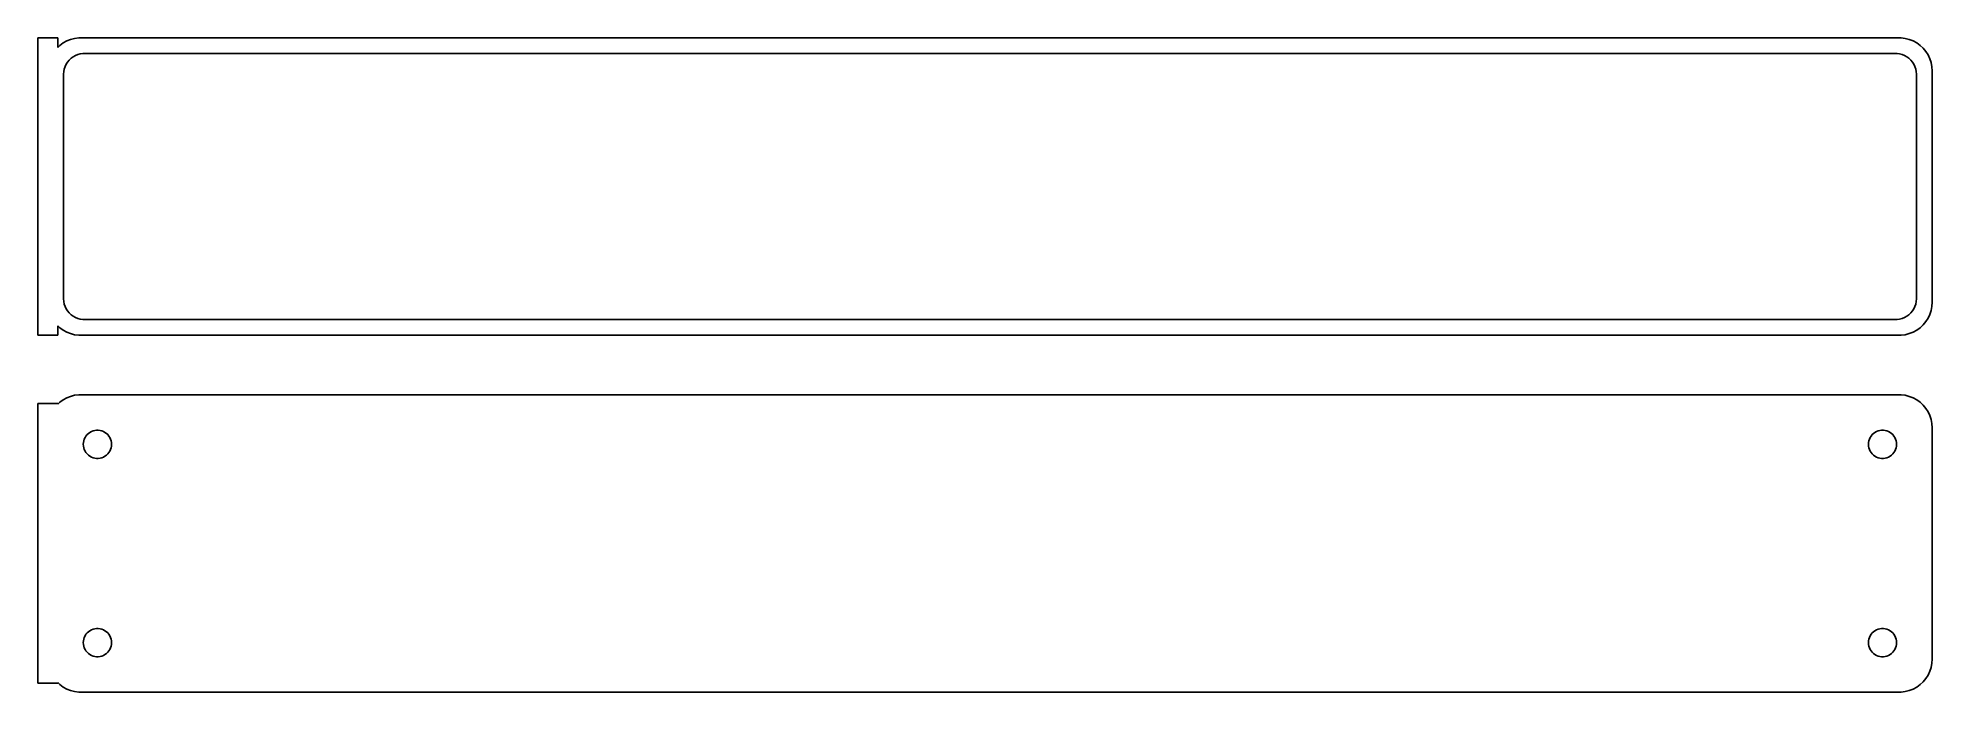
# Model space of a CAD drawing. Header units: metres. Extents: x -144 to 142, y 86 to 184.
import ezdxf

# ---------------------------------------------------------------- set-up
doc = ezdxf.new("R2010")
doc.units = ezdxf.units.M

msp = doc.modelspace()

# ---------------------------------------------------------------- linework, layer by layer
for p, q in [((-141, 184.479), (-144, 184.479)), ((-144, 184.479), (-144, 139.521)), ((-141, 183.059), (-141, 184.479)), ((-140.179, 183.722), (-140.687, 183.353)), ((-139.629, 184.024), (-140.179, 183.722)), ((-139.045, 184.255), (-139.629, 184.024)), ((-138.437, 184.411), (-139.045, 184.255)), ((-137.814, 184.49), (-138.437, 184.411)), ((137.814, 184.49), (-137.814, 184.49)), ((138.437, 184.411), (137.814, 184.49)), ((139.045, 184.255), (138.437, 184.411)), ((139.629, 184.024), (139.045, 184.255)), ((140.179, 183.722), (139.629, 184.024)), ((140.687, 183.353), (140.179, 183.722)), ((-140.687, 183.353), (-141, 183.059)), ((-139.894, 180.146), (-139.728, 180.5)), ((-139.728, 180.5), (-139.518, 180.83)), ((-139.518, 180.83), (-139.269, 181.131)), ((-139.269, 181.131), (-138.984, 181.399)), ((-138.984, 181.399), (-138.668, 181.628)), ((-138.668, 181.628), (-138.325, 181.817)), ((-138.325, 181.817), (-137.962, 181.961)), ((-137.962, 181.961), (-137.583, 182.058)), ((-137.583, 182.058), (-137.195, 182.107)), ((-137.195, 182.107), (137.195, 182.107)), ((137.195, 182.107), (137.583, 182.058)), ((137.583, 182.058), (137.962, 181.961)), ((137.962, 181.961), (138.325, 181.817)), ((138.325, 181.817), (138.668, 181.628)), ((138.668, 181.628), (138.984, 181.399)), ((138.984, 181.399), (139.269, 181.131)), ((139.269, 181.131), (139.518, 180.83)), ((139.518, 180.83), (139.728, 180.5)), ((139.728, 180.5), (139.894, 180.146)), ((141.145, 182.923), (140.687, 183.353)), ((141.545, 182.439), (141.145, 182.923)), ((141.882, 181.909), (141.545, 182.439)), ((142.149, 181.341), (141.882, 181.909)), ((142.343, 180.743), (142.149, 181.341)), ((142.461, 180.127), (142.343, 180.743)), ((-140.113, 179), (-140.088, 179.39)), ((-140.113, 145), (-140.113, 179)), ((-140.088, 179.39), (-140.015, 179.774)), ((-140.015, 179.774), (-139.894, 180.146)), ((139.894, 180.146), (140.015, 179.774)), ((140.015, 179.774), (140.088, 179.39)), ((140.088, 179.39), (140.113, 179)), ((140.113, 179), (140.113, 145)), ((142.5, 179.5), (142.461, 180.127)), ((142.5, 144.5), (142.5, 179.5)), ((-140.088, 144.61), (-140.113, 145)), ((-140.015, 144.226), (-140.088, 144.61)), ((-139.894, 143.854), (-140.015, 144.226)), ((-139.728, 143.5), (-139.894, 143.854)), ((-139.518, 143.17), (-139.728, 143.5)), ((139.728, 143.5), (139.518, 143.17)), ((139.894, 143.854), (139.728, 143.5)), ((140.015, 144.226), (139.894, 143.854)), ((140.088, 144.61), (140.015, 144.226)), ((140.113, 145), (140.088, 144.61)), ((142.149, 142.659), (142.343, 143.257)), ((142.343, 143.257), (142.461, 143.873)), ((142.461, 143.873), (142.5, 144.5)), ((-141, 139.521), (-141, 140.941)), ((-141, 140.941), (-140.687, 140.647)), ((-140.687, 140.647), (-140.179, 140.278)), ((-139.269, 142.869), (-139.518, 143.17)), ((-138.984, 142.601), (-139.269, 142.869)), ((-138.668, 142.372), (-138.984, 142.601)), ((-138.325, 142.183), (-138.668, 142.372)), ((-137.962, 142.039), (-138.325, 142.183)), ((-137.583, 141.942), (-137.962, 142.039)), ((-137.195, 141.893), (-137.583, 141.942)), ((137.195, 141.893), (-137.195, 141.893)), ((137.583, 141.942), (137.195, 141.893)), ((137.962, 142.039), (137.583, 141.942)), ((138.325, 142.183), (137.962, 142.039)), ((138.668, 142.372), (138.325, 142.183)), ((138.984, 142.601), (138.668, 142.372)), ((139.269, 142.869), (138.984, 142.601)), ((139.518, 143.17), (139.269, 142.869)), ((140.179, 140.278), (140.687, 140.647)), ((140.687, 140.647), (141.145, 141.077)), ((141.145, 141.077), (141.545, 141.561)), ((141.545, 141.561), (141.882, 142.091)), ((141.882, 142.091), (142.149, 142.659)), ((-144, 139.521), (-141, 139.521)), ((-140.179, 140.278), (-139.629, 139.976)), ((-139.629, 139.976), (-139.045, 139.745)), ((-139.045, 139.745), (-138.437, 139.589)), ((-138.437, 139.589), (-137.814, 139.51)), ((-137.814, 139.51), (137.814, 139.51)), ((137.814, 139.51), (138.437, 139.589)), ((138.437, 139.589), (139.045, 139.745)), ((139.045, 139.745), (139.629, 139.976)), ((139.629, 139.976), (140.179, 140.278)), ((-141, 129.153), (-144, 129.153)), ((-144, 129.153), (-144, 86.8474)), ((-140.687, 129.353), (-141, 129.059)), ((-141, 129.059), (-141, 129.153)), ((-140.179, 129.722), (-140.687, 129.353)), ((-139.629, 130.024), (-140.179, 129.722)), ((-139.045, 130.255), (-139.629, 130.024)), ((-138.437, 130.411), (-139.045, 130.255)), ((-137.814, 130.49), (-138.437, 130.411)), ((137.814, 130.49), (-137.814, 130.49)), ((138.437, 130.411), (137.814, 130.49)), ((139.045, 130.255), (138.437, 130.411)), ((139.629, 130.024), (139.045, 130.255)), ((140.179, 129.722), (139.629, 130.024)), ((140.687, 129.353), (140.179, 129.722)), ((141.145, 128.923), (140.687, 129.353)), ((141.545, 128.439), (141.145, 128.923)), ((141.882, 127.909), (141.545, 128.439)), ((142.149, 127.341), (141.882, 127.909)), ((142.343, 126.743), (142.149, 127.341)), ((142.461, 126.127), (142.343, 126.743)), ((142.5, 125.5), (142.461, 126.127)), ((-137.135, 123), (-137.118, 123.268)), ((-137.118, 123.268), (-137.068, 123.531)), ((-137.068, 123.531), (-136.985, 123.786)), ((-136.985, 123.786), (-136.871, 124.029)), ((-136.871, 124.029), (-136.727, 124.255)), ((-136.727, 124.255), (-136.557, 124.462)), ((-136.557, 124.462), (-136.361, 124.645)), ((-136.361, 124.645), (-136.144, 124.803)), ((-136.144, 124.803), (-135.909, 124.932)), ((-135.909, 124.932), (-135.66, 125.031)), ((-135.66, 125.031), (-135.4, 125.097)), ((-135.4, 125.097), (-135.134, 125.131)), ((-135.134, 125.131), (-134.866, 125.131)), ((-134.866, 125.131), (-134.6, 125.097)), ((-134.6, 125.097), (-134.34, 125.031)), ((-134.34, 125.031), (-134.091, 124.932)), ((-134.091, 124.932), (-133.856, 124.803)), ((-133.856, 124.803), (-133.639, 124.645)), ((-133.639, 124.645), (-133.443, 124.462)), ((-133.443, 124.462), (-133.273, 124.255)), ((-133.273, 124.255), (-133.129, 124.029)), ((-133.129, 124.029), (-133.015, 123.786)), ((-133.015, 123.786), (-132.932, 123.531)), ((-132.932, 123.531), (-132.882, 123.268)), ((-132.882, 123.268), (-132.865, 123)), ((132.865, 123), (132.882, 123.268)), ((132.882, 123.268), (132.932, 123.531)), ((132.932, 123.531), (133.015, 123.786)), ((133.015, 123.786), (133.129, 124.029)), ((133.129, 124.029), (133.273, 124.255)), ((133.273, 124.255), (133.443, 124.462)), ((133.443, 124.462), (133.639, 124.645)), ((133.639, 124.645), (133.856, 124.803)), ((133.856, 124.803), (134.091, 124.932)), ((134.091, 124.932), (134.34, 125.031)), ((134.34, 125.031), (134.6, 125.097)), ((134.6, 125.097), (134.866, 125.131)), ((134.866, 125.131), (135.134, 125.131)), ((135.134, 125.131), (135.4, 125.097)), ((135.4, 125.097), (135.66, 125.031)), ((135.66, 125.031), (135.909, 124.932)), ((135.909, 124.932), (136.144, 124.803)), ((136.144, 124.803), (136.361, 124.645)), ((136.361, 124.645), (136.557, 124.462)), ((136.557, 124.462), (136.727, 124.255)), ((136.727, 124.255), (136.871, 124.029)), ((136.871, 124.029), (136.985, 123.786)), ((136.985, 123.786), (137.068, 123.531)), ((137.068, 123.531), (137.118, 123.268)), ((137.118, 123.268), (137.135, 123)), ((142.5, 90.5), (142.5, 125.5)), ((-137.118, 122.732), (-137.135, 123)), ((-137.068, 122.469), (-137.118, 122.732)), ((-136.985, 122.214), (-137.068, 122.469)), ((-136.871, 121.971), (-136.985, 122.214)), ((-136.727, 121.745), (-136.871, 121.971)), ((-136.557, 121.538), (-136.727, 121.745)), ((-136.361, 121.355), (-136.557, 121.538)), ((-136.144, 121.197), (-136.361, 121.355)), ((-135.909, 121.068), (-136.144, 121.197)), ((-135.66, 120.969), (-135.909, 121.068)), ((-135.4, 120.903), (-135.66, 120.969)), ((-135.134, 120.869), (-135.4, 120.903)), ((-134.866, 120.869), (-135.134, 120.869)), ((-134.6, 120.903), (-134.866, 120.869)), ((-134.34, 120.969), (-134.6, 120.903)), ((-134.091, 121.068), (-134.34, 120.969)), ((-133.856, 121.197), (-134.091, 121.068)), ((-133.639, 121.355), (-133.856, 121.197)), ((-133.443, 121.538), (-133.639, 121.355)), ((-133.273, 121.745), (-133.443, 121.538)), ((-133.129, 121.971), (-133.273, 121.745)), ((-133.015, 122.214), (-133.129, 121.971)), ((-132.932, 122.469), (-133.015, 122.214)), ((-132.882, 122.732), (-132.932, 122.469)), ((-132.865, 123), (-132.882, 122.732)), ((132.882, 122.732), (132.865, 123)), ((132.932, 122.469), (132.882, 122.732)), ((133.015, 122.214), (132.932, 122.469)), ((133.129, 121.971), (133.015, 122.214)), ((133.273, 121.745), (133.129, 121.971)), ((133.443, 121.538), (133.273, 121.745)), ((133.639, 121.355), (133.443, 121.538)), ((133.856, 121.197), (133.639, 121.355)), ((134.091, 121.068), (133.856, 121.197)), ((134.34, 120.969), (134.091, 121.068)), ((134.6, 120.903), (134.34, 120.969)), ((134.866, 120.869), (134.6, 120.903)), ((135.134, 120.869), (134.866, 120.869)), ((135.4, 120.903), (135.134, 120.869)), ((135.66, 120.969), (135.4, 120.903)), ((135.909, 121.068), (135.66, 120.969)), ((136.144, 121.197), (135.909, 121.068)), ((136.361, 121.355), (136.144, 121.197)), ((136.557, 121.538), (136.361, 121.355)), ((136.727, 121.745), (136.557, 121.538)), ((136.871, 121.971), (136.727, 121.745)), ((136.985, 122.214), (136.871, 121.971)), ((137.068, 122.469), (136.985, 122.214)), ((137.118, 122.732), (137.068, 122.469)), ((137.135, 123), (137.118, 122.732)), ((-136.557, 94.4617), (-136.361, 94.6453)), ((-136.361, 94.6453), (-136.144, 94.8029)), ((-136.144, 94.8029), (-135.909, 94.9321)), ((-135.909, 94.9321), (-135.66, 95.0308)), ((-135.66, 95.0308), (-135.4, 95.0975)), ((-135.4, 95.0975), (-135.134, 95.1311)), ((-135.134, 95.1311), (-134.866, 95.1311)), ((-134.866, 95.1311), (-134.6, 95.0975)), ((-134.6, 95.0975), (-134.34, 95.0308)), ((-134.34, 95.0308), (-134.091, 94.9321)), ((-134.091, 94.9321), (-133.856, 94.8029)), ((-133.856, 94.8029), (-133.639, 94.6453)), ((-133.639, 94.6453), (-133.443, 94.4617)), ((133.443, 94.4617), (133.639, 94.6453)), ((133.639, 94.6453), (133.856, 94.8029)), ((133.856, 94.8029), (134.091, 94.9321)), ((134.091, 94.9321), (134.34, 95.0308)), ((134.34, 95.0308), (134.6, 95.0975)), ((134.6, 95.0975), (134.866, 95.1311)), ((134.866, 95.1311), (135.134, 95.1311)), ((135.134, 95.1311), (135.4, 95.0975)), ((135.4, 95.0975), (135.66, 95.0308)), ((135.66, 95.0308), (135.909, 94.9321)), ((135.909, 94.9321), (136.144, 94.8029)), ((136.144, 94.8029), (136.361, 94.6453)), ((136.361, 94.6453), (136.557, 94.4617)), ((-137.135, 93), (-137.118, 93.2676)), ((-137.118, 92.7324), (-137.135, 93)), ((-137.118, 93.2676), (-137.068, 93.531)), ((-137.068, 92.469), (-137.118, 92.7324)), ((-137.068, 93.531), (-136.985, 93.7861)), ((-136.985, 92.214), (-137.068, 92.469)), ((-136.985, 93.7861), (-136.871, 94.0287)), ((-136.871, 91.9713), (-136.985, 92.214)), ((-136.871, 94.0287), (-136.727, 94.2551)), ((-136.727, 91.7449), (-136.871, 91.9713)), ((-136.727, 94.2551), (-136.557, 94.4617)), ((-136.557, 91.5383), (-136.727, 91.7449)), ((-133.443, 94.4617), (-133.273, 94.2551)), ((-133.273, 91.7449), (-133.443, 91.5383)), ((-133.273, 94.2551), (-133.129, 94.0287)), ((-133.129, 91.9713), (-133.273, 91.7449)), ((-133.129, 94.0287), (-133.015, 93.7861)), ((-133.015, 92.214), (-133.129, 91.9713)), ((-133.015, 93.7861), (-132.932, 93.531)), ((-132.932, 92.469), (-133.015, 92.214)), ((-132.932, 93.531), (-132.882, 93.2676)), ((-132.882, 92.7324), (-132.932, 92.469)), ((-132.882, 93.2676), (-132.865, 93)), ((-132.865, 93), (-132.882, 92.7324)), ((132.865, 93), (132.882, 93.2676)), ((132.882, 92.7324), (132.865, 93)), ((132.882, 93.2676), (132.932, 93.531)), ((132.932, 92.469), (132.882, 92.7324)), ((132.932, 93.531), (133.015, 93.7861)), ((133.015, 92.214), (132.932, 92.469)), ((133.015, 93.7861), (133.129, 94.0287)), ((133.129, 91.9713), (133.015, 92.214)), ((133.129, 94.0287), (133.273, 94.2551)), ((133.273, 91.7449), (133.129, 91.9713)), ((133.273, 94.2551), (133.443, 94.4617)), ((133.443, 91.5383), (133.273, 91.7449)), ((136.557, 94.4617), (136.727, 94.2551)), ((136.727, 91.7449), (136.557, 91.5383)), ((136.727, 94.2551), (136.871, 94.0287)), ((136.871, 91.9713), (136.727, 91.7449)), ((136.871, 94.0287), (136.985, 93.7861)), ((136.985, 92.214), (136.871, 91.9713)), ((136.985, 93.7861), (137.068, 93.531)), ((137.068, 92.469), (136.985, 92.214)), ((137.068, 93.531), (137.118, 93.2676)), ((137.118, 92.7324), (137.068, 92.469)), ((137.118, 93.2676), (137.135, 93)), ((137.135, 93), (137.118, 92.7324)), ((-136.361, 91.3547), (-136.557, 91.5383)), ((-136.144, 91.1971), (-136.361, 91.3547)), ((-135.909, 91.0679), (-136.144, 91.1971)), ((-135.66, 90.9692), (-135.909, 91.0679)), ((-135.4, 90.9025), (-135.66, 90.9692)), ((-135.134, 90.8689), (-135.4, 90.9025)), ((-134.866, 90.8689), (-135.134, 90.8689)), ((-134.6, 90.9025), (-134.866, 90.8689)), ((-134.34, 90.9692), (-134.6, 90.9025)), ((-134.091, 91.0679), (-134.34, 90.9692)), ((-133.856, 91.1971), (-134.091, 91.0679)), ((-133.639, 91.3547), (-133.856, 91.1971)), ((-133.443, 91.5383), (-133.639, 91.3547)), ((133.639, 91.3547), (133.443, 91.5383)), ((133.856, 91.1971), (133.639, 91.3547)), ((134.091, 91.0679), (133.856, 91.1971)), ((134.34, 90.9692), (134.091, 91.0679)), ((134.6, 90.9025), (134.34, 90.9692)), ((134.866, 90.8689), (134.6, 90.9025)), ((135.134, 90.8689), (134.866, 90.8689)), ((135.4, 90.9025), (135.134, 90.8689)), ((135.66, 90.9692), (135.4, 90.9025)), ((135.909, 91.0679), (135.66, 90.9692)), ((136.144, 91.1971), (135.909, 91.0679)), ((136.361, 91.3547), (136.144, 91.1971)), ((136.557, 91.5383), (136.361, 91.3547)), ((142.149, 88.6594), (142.343, 89.2566)), ((142.343, 89.2566), (142.461, 89.8733)), ((142.461, 89.8733), (142.5, 90.5)), ((-144, 86.8474), (-141, 86.8474)), ((-141, 86.8474), (-141, 86.9413)), ((-141, 86.9413), (-140.687, 86.6474)), ((-140.687, 86.6474), (-140.179, 86.2784)), ((-140.179, 86.2784), (-139.629, 85.9759)), ((-139.629, 85.9759), (-139.045, 85.7447)), ((139.045, 85.7447), (139.629, 85.9759)), ((139.629, 85.9759), (140.179, 86.2784)), ((140.179, 86.2784), (140.687, 86.6474)), ((140.687, 86.6474), (141.145, 87.0773)), ((141.145, 87.0773), (141.545, 87.5611)), ((141.545, 87.5611), (141.882, 88.0912)), ((141.882, 88.0912), (142.149, 88.6594)), ((-139.045, 85.7447), (-138.437, 85.5886)), ((-138.437, 85.5886), (-137.814, 85.5099)), ((-137.814, 85.5099), (137.814, 85.5099)), ((137.814, 85.5099), (138.437, 85.5886)), ((138.437, 85.5886), (139.045, 85.7447))]:
    msp.add_line(p, q)

doc.saveas('drawing.dxf')
